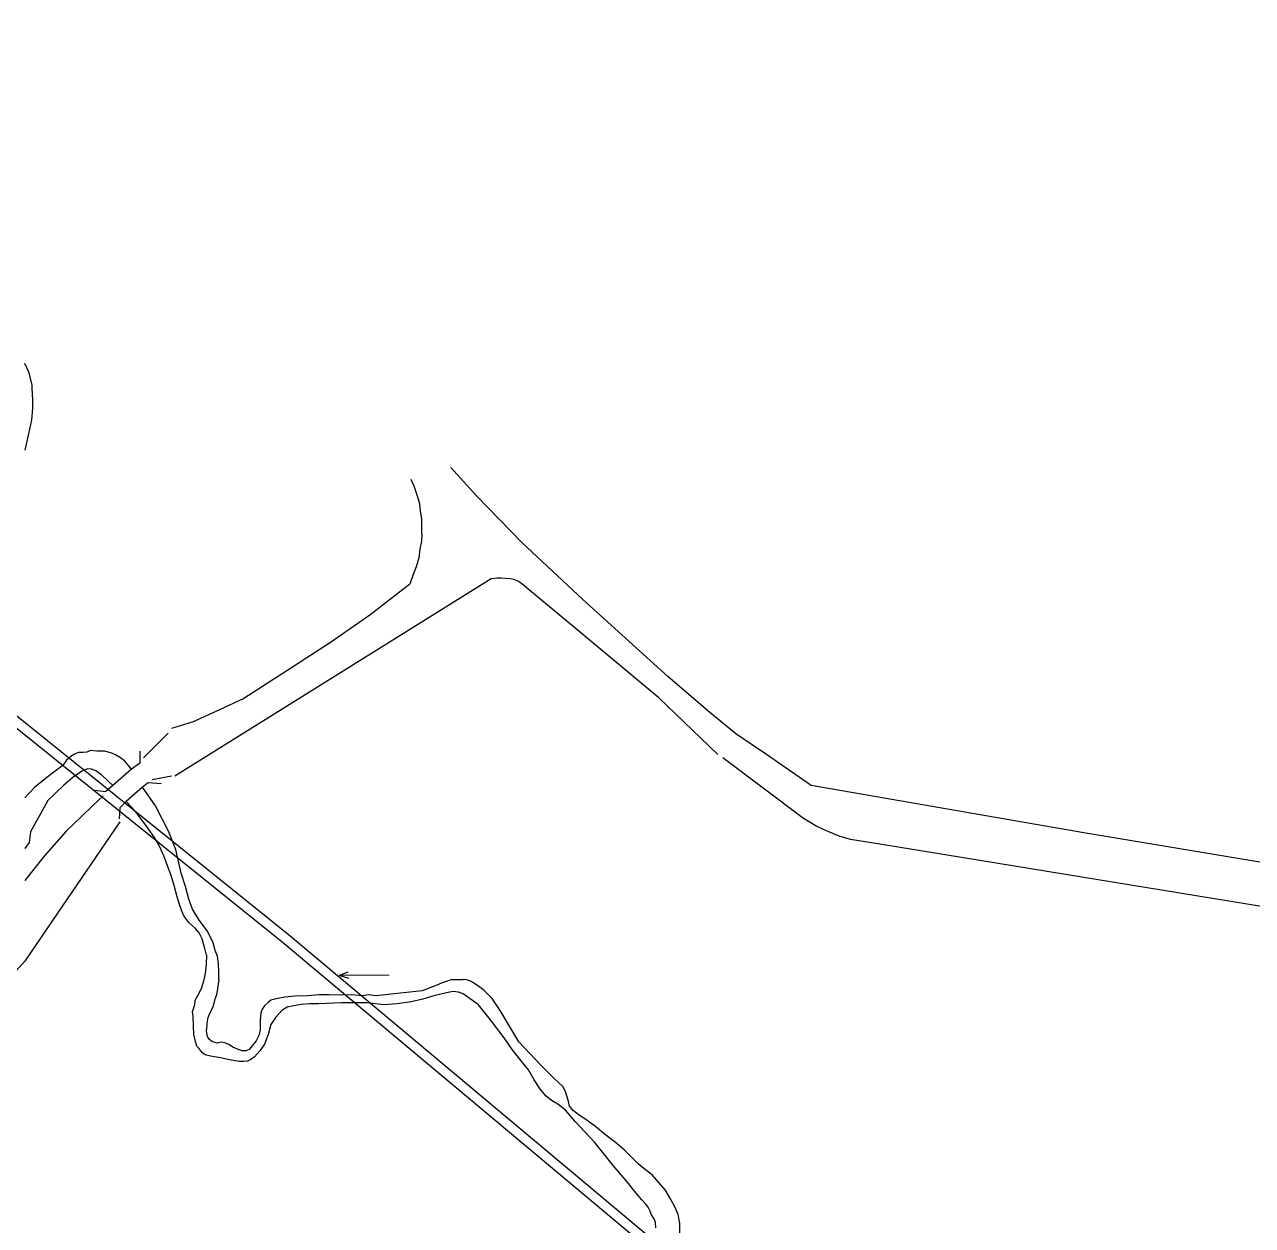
# Model space of a CAD drawing. Header units: millimetres. Extents: x 583 to 26013, y 350 to 21391.
# Drawn here: x 16591.2 to 16846.6, y 15134.1 to 15384 of the extents above; entities that cross this region are included whole.
import ezdxf

# ---------------------------------------------------------------- set-up
doc = ezdxf.new("R2010")
doc.units = ezdxf.units.MM
for name, color, linetype in [('105-QUADRAS_ESTRADAS', 80, 'Continuous'), ('110-CERCA_DE_ARAME', 10, 'Continuous'), ('115-PONTES_E_VIADUTO', 210, 'Continuous'), ('145-', 130, 'Continuous'), ('RIOS', 140, 'Continuous')]:
    doc.layers.add(name, color=color, linetype=linetype)

msp = doc.modelspace()

# ---------------------------------------------------------------- linework, layer by layer
at = {"color": 0, "linetype": 'Continuous', "lineweight": 20}
msp.add_arc((16504.12414, 15263.75176), 114.70585, 277.0061632, 319.3988577, dxfattribs=at)
at = {"layer": '105-QUADRAS_ESTRADAS', "color": 0, "linetype": 'Continuous'}
for p, q in [((16685.21551, 15285.90241), (16679.81551, 15291.80241)), ((16694.61551, 15276.20241), (16685.21551, 15285.90241)), ((16707.31551, 15264.30241), (16694.61551, 15276.20241)), ((16725.01551, 15248.30241), (16707.31551, 15264.30241)), ((16733.31551, 15241.20241), (16725.01551, 15248.30241)), ((16739.11551, 15236.40241), (16733.31551, 15241.20241)), ((16621.01551, 15236.50241), (16615.91551, 15231.40241)), ((16745.31551, 15232.20241), (16739.11551, 15236.40241)), ((16754.81551, 15225.60241), (16745.31551, 15232.20241)), ((16621.71551, 15227.60241), (16617.71551, 15226.80241)), ((16607.51551, 15223.50241), (16605.31551, 15221.40241)), ((16605.31551, 15221.40241), (16603.01551, 15219.20241)), ((16603.01551, 15219.20241), (16599.81551, 15216.10241)), ((16599.81551, 15216.10241), (16595.21551, 15210.90241)), ((16595.21551, 15210.90241), (16591.21551, 15205.90241)), ((16591.21551, 15205.90241), (16591.21551, 15205.90241))]:
    msp.add_line(p, q, dxfattribs=at)
at = {"layer": '110-CERCA_DE_ARAME', "color": 0, "linetype": 'Continuous'}
for p, q in [((16672.31551, 15287.70241), (16671.61551, 15289.30241)), ((16672.91551, 15285.80241), (16672.31551, 15287.70241)), ((16673.41551, 15284.20241), (16672.91551, 15285.80241)), ((16673.51551, 15282.70241), (16673.41551, 15284.20241)), ((16673.81551, 15281.10241), (16673.51551, 15282.70241)), ((16673.81551, 15277.90241), (16673.81551, 15281.10241)), ((16673.71551, 15276.50241), (16673.41551, 15274.80241)), ((16673.81551, 15277.90241), (16673.71551, 15276.50241)), ((16673.41551, 15274.80241), (16673.21551, 15273.00241)), ((16672.61551, 15271.10241), (16672.01551, 15269.50241)), ((16673.21551, 15273.00241), (16672.61551, 15271.10241)), ((16688.21551, 15268.60241), (16622.41551, 15227.60241)), ((16672.01551, 15269.50241), (16671.31551, 15267.50241)), ((16689.41551, 15268.80241), (16688.21551, 15268.60241)), ((16690.31551, 15268.80241), (16689.41551, 15268.80241)), ((16691.21551, 15268.70241), (16690.31551, 15268.80241)), ((16692.21551, 15268.60241), (16691.21551, 15268.70241)), ((16693.01551, 15268.50241), (16692.21551, 15268.60241)), ((16693.91551, 15268.10241), (16693.01551, 15268.50241)), ((16671.31551, 15267.50241), (16663.01551, 15261.10241)), ((16694.61551, 15267.60241), (16693.91551, 15268.10241)), ((16706.91551, 15257.40241), (16694.61551, 15267.60241)), ((16663.01551, 15261.10241), (16654.81551, 15255.40241)), ((16723.11551, 15243.90241), (16706.91551, 15257.40241)), ((16654.81551, 15255.40241), (16645.71551, 15249.50241)), ((16645.71551, 15249.50241), (16636.81551, 15243.70241)), ((16636.81551, 15243.70241), (16631.71551, 15241.40241)), ((16735.41551, 15232.10241), (16723.11551, 15243.90241)), ((16631.71551, 15241.40241), (16626.21551, 15238.90241)), ((16626.21551, 15238.90241), (16621.71551, 15237.50241)), ((16753.21551, 15218.80241), (16736.41551, 15231.40241)), ((16811.51551, 15215.80241), (16754.81551, 15225.60241)), ((16611.01551, 15218.10241), (16598.01551, 15199.10241)), ((16756.01551, 15217.10241), (16753.21551, 15218.80241)), ((16758.51551, 15216.00241), (16756.01551, 15217.10241)), ((16760.61551, 15215.10241), (16758.51551, 15216.00241)), ((16763.01551, 15214.40241), (16760.61551, 15215.10241)), ((16900.31551, 15201.00241), (16811.51551, 15215.80241)), ((16769.11551, 15213.40241), (16763.01551, 15214.40241)), ((16905.21551, 15191.20241), (16769.11551, 15213.40241)), ((16598.01551, 15199.10241), (16591.21551, 15189.10241)), ((16591.21551, 15189.10241), (16591.21551, 15189.10241))]:
    msp.add_line(p, q, dxfattribs=at)
at = {"layer": '115-PONTES_E_VIADUTO', "color": 0, "linetype": 'Continuous'}
for p, q in [((16615.11551, 15232.80241), (16615.11551, 15230.30241)), ((16615.11551, 15230.30241), (16613.41551, 15229.00241)), ((16613.41551, 15229.00241), (16609.51551, 15225.60241)), ((16609.51551, 15225.60241), (16608.01551, 15224.30241)), ((16615.71551, 15225.30241), (16612.31551, 15222.30241)), ((16616.91551, 15226.20241), (16615.71551, 15225.30241)), ((16619.61551, 15226.00241), (16616.91551, 15226.20241)), ((16608.01551, 15224.30241), (16605.71551, 15224.60241)), ((16612.31551, 15222.30241), (16611.01551, 15221.00241)), ((16611.01551, 15221.00241), (16610.81551, 15218.70241))]:
    msp.add_line(p, q, dxfattribs=at)
at = {"layer": '145-', "color": 0, "linetype": 'Continuous'}
for p, q in [((16591.21551, 15313.40241), (16591.21551, 15313.40241)), ((16592.11551, 15311.50241), (16591.21551, 15313.40241)), ((16592.71551, 15308.90241), (16592.11551, 15311.50241)), ((16592.81551, 15306.50241), (16592.71551, 15308.90241)), ((16592.81551, 15304.10241), (16592.61551, 15301.70241)), ((16592.81551, 15306.50241), (16592.81551, 15304.10241)), ((16592.61551, 15301.70241), (16592.01551, 15298.80241)), ((16592.01551, 15298.80241), (16591.21551, 15295.40241)), ((16591.21551, 15295.40241), (16591.21551, 15295.40241)), ((16602.41551, 15232.50241), (16601.41551, 15232.10241)), ((16603.31551, 15232.50241), (16602.41551, 15232.50241)), ((16604.11551, 15232.60241), (16603.31551, 15232.50241)), ((16604.91551, 15232.90241), (16604.11551, 15232.60241)), ((16606.21551, 15232.80241), (16604.91551, 15232.90241)), ((16607.81551, 15232.80241), (16606.21551, 15232.80241)), ((16609.11551, 15232.40241), (16607.81551, 15232.80241)), ((16599.91551, 15230.90241), (16599.11551, 15229.80241)), ((16600.71551, 15231.60241), (16599.91551, 15230.90241)), ((16601.41551, 15232.10241), (16600.71551, 15231.60241)), ((16610.11551, 15232.00241), (16609.11551, 15232.40241)), ((16611.11551, 15231.40241), (16610.11551, 15232.00241)), ((16612.01551, 15230.70241), (16611.11551, 15231.40241)), ((16613.41551, 15229.00241), (16612.01551, 15230.70241)), ((16597.81551, 15228.80241), (16595.51551, 15227.10241)), ((16599.11551, 15229.80241), (16597.81551, 15228.80241)), ((16602.61551, 15228.30241), (16601.21551, 15227.30241)), ((16603.51551, 15228.80241), (16602.61551, 15228.30241)), ((16604.31551, 15229.10241), (16603.51551, 15228.80241)), ((16605.11551, 15229.00241), (16604.31551, 15229.10241)), ((16606.01551, 15228.70241), (16605.11551, 15229.00241)), ((16607.21551, 15227.80241), (16606.01551, 15228.70241)), ((16609.51551, 15225.60241), (16607.21551, 15227.80241)), ((16593.21551, 15225.20241), (16591.21551, 15223.10241)), ((16595.51551, 15227.10241), (16593.21551, 15225.20241)), ((16599.31551, 15225.70241), (16597.51551, 15224.00241)), ((16601.21551, 15227.30241), (16599.31551, 15225.70241)), ((16618.41551, 15221.40241), (16615.71551, 15225.30241)), ((16591.21551, 15223.10241), (16591.21551, 15223.10241)), ((16596.01551, 15222.50241), (16593.81551, 15218.50241)), ((16597.51551, 15224.00241), (16596.01551, 15222.50241)), ((16614.21551, 15220.20241), (16612.31551, 15222.30241)), ((16616.41551, 15217.40241), (16614.21551, 15220.20241)), ((16621.11551, 15216.10241), (16618.41551, 15221.40241)), ((16593.81551, 15218.50241), (16592.41551, 15216.00241)), ((16618.21551, 15214.80241), (16616.41551, 15217.40241)), ((16592.41551, 15216.00241), (16592.11551, 15213.80241)), ((16619.31551, 15212.90241), (16618.21551, 15214.80241)), ((16622.61551, 15212.30241), (16621.11551, 15216.10241)), ((16592.11551, 15213.80241), (16591.21551, 15212.50241)), ((16591.21551, 15212.50241), (16591.21551, 15212.50241)), ((16620.11551, 15211.00241), (16619.31551, 15212.90241)), ((16623.71551, 15207.40241), (16622.61551, 15212.30241)), ((16620.91551, 15208.90241), (16620.11551, 15211.00241)), ((16621.61551, 15207.10241), (16620.91551, 15208.90241)), ((16622.31551, 15204.80241), (16621.61551, 15207.10241)), ((16624.61551, 15204.60241), (16623.71551, 15207.40241)), ((16622.91551, 15202.50241), (16622.31551, 15204.80241)), ((16625.31551, 15202.00241), (16624.61551, 15204.60241)), ((16623.41551, 15200.90241), (16622.91551, 15202.50241)), ((16626.11551, 15199.90241), (16625.31551, 15202.00241)), ((16623.81551, 15199.70241), (16623.41551, 15200.90241)), ((16624.31551, 15198.50241), (16623.81551, 15199.70241)), ((16627.51551, 15197.60241), (16626.11551, 15199.90241)), ((16625.31551, 15197.10241), (16624.31551, 15198.50241)), ((16626.71551, 15195.90241), (16625.31551, 15197.10241)), ((16629.21551, 15195.30241), (16627.51551, 15197.60241)), ((16627.51551, 15195.00241), (16626.71551, 15195.90241)), ((16628.11551, 15193.70241), (16627.51551, 15195.00241)), ((16630.41551, 15192.90241), (16629.21551, 15195.30241)), ((16628.61551, 15192.00241), (16628.11551, 15193.70241)), ((16629.01551, 15190.30241), (16628.61551, 15192.00241)), ((16630.81551, 15191.30241), (16630.41551, 15192.90241)), ((16629.01551, 15190.30241), (16628.91551, 15188.40241)), ((16631.31551, 15190.10241), (16630.81551, 15191.30241)), ((16631.51551, 15188.50241), (16631.31551, 15190.10241)), ((16628.91551, 15188.40241), (16628.71551, 15186.50241)), ((16631.61551, 15186.90241), (16631.51551, 15188.50241)), ((16631.61551, 15185.20241), (16631.61551, 15186.90241)), ((16658.41551, 15186.80241), (16656.61551, 15186.10241)), ((16628.41551, 15184.90241), (16627.91551, 15183.30241)), ((16628.71551, 15186.50241), (16628.41551, 15184.90241)), ((16631.61551, 15185.20241), (16631.31551, 15183.40241)), ((16667.01551, 15186.20241), (16656.61551, 15186.10241)), ((16658.61551, 15185.50241), (16656.61551, 15186.10241)), ((16676.91551, 15184.10241), (16673.91551, 15182.90241)), ((16678.01551, 15184.60241), (16676.91551, 15184.10241)), ((16679.11551, 15184.90241), (16678.01551, 15184.60241)), ((16680.11551, 15185.30241), (16679.11551, 15184.90241)), ((16680.11551, 15185.30241), (16682.41551, 15185.30241)), ((16683.11551, 15185.20241), (16682.41551, 15185.30241)), ((16683.91551, 15184.90241), (16683.11551, 15185.20241)), ((16684.61551, 15184.50241), (16683.91551, 15184.90241)), ((16685.61551, 15183.90241), (16684.61551, 15184.50241)), ((16627.11551, 15181.90241), (16626.61551, 15180.90241)), ((16627.91551, 15183.30241), (16627.11551, 15181.90241)), ((16631.11551, 15182.10241), (16630.71551, 15181.00241)), ((16631.31551, 15183.40241), (16631.11551, 15182.10241)), ((16644.21551, 15181.40241), (16643.21551, 15181.20241)), ((16645.31551, 15181.60241), (16644.21551, 15181.40241)), ((16647.41551, 15181.80241), (16645.31551, 15181.60241)), ((16650.01551, 15181.90241), (16647.41551, 15181.80241)), ((16652.41551, 15182.10241), (16650.01551, 15181.90241)), ((16654.51551, 15182.10241), (16652.41551, 15182.10241)), ((16657.01551, 15182.00241), (16654.51551, 15182.10241)), ((16659.21551, 15182.10241), (16657.01551, 15182.00241)), ((16661.41551, 15181.90241), (16659.21551, 15182.10241)), ((16662.81551, 15182.10241), (16661.41551, 15181.90241)), ((16664.21551, 15181.90241), (16662.81551, 15182.10241)), ((16673.91551, 15182.90241), (16664.21551, 15181.90241)), ((16676.31551, 15181.90241), (16674.01551, 15181.20241)), ((16678.91551, 15182.50241), (16676.31551, 15181.90241)), ((16680.31551, 15182.80241), (16678.91551, 15182.50241)), ((16681.41551, 15182.60241), (16680.31551, 15182.80241)), ((16682.41551, 15182.30241), (16681.41551, 15182.60241)), ((16683.41551, 15181.60241), (16682.41551, 15182.30241)), ((16685.61551, 15180.00241), (16683.41551, 15181.60241)), ((16686.81551, 15183.00241), (16685.61551, 15183.90241)), ((16688.41551, 15181.30241), (16686.81551, 15183.00241)), ((16626.51551, 15180.00241), (16626.11551, 15178.70241)), ((16626.61551, 15180.90241), (16626.51551, 15180.00241)), ((16630.31551, 15179.50241), (16629.61551, 15178.20241)), ((16630.71551, 15181.00241), (16630.31551, 15179.50241)), ((16640.61551, 15179.10241), (16640.31551, 15178.30241)), ((16641.11551, 15179.80241), (16640.61551, 15179.10241)), ((16641.81551, 15180.50241), (16641.11551, 15179.80241)), ((16642.41551, 15181.00241), (16641.81551, 15180.50241)), ((16643.21551, 15181.20241), (16642.41551, 15181.00241)), ((16645.81551, 15179.50241), (16644.71551, 15178.80241)), ((16647.21551, 15179.80241), (16645.81551, 15179.50241)), ((16648.71551, 15180.10241), (16647.21551, 15179.80241)), ((16650.41551, 15180.20241), (16648.71551, 15180.10241)), ((16652.31551, 15180.20241), (16650.41551, 15180.20241)), ((16657.11551, 15180.40241), (16652.31551, 15180.20241)), ((16662.41551, 15180.40241), (16657.11551, 15180.40241)), ((16665.81551, 15180.00241), (16662.41551, 15180.40241)), ((16668.71551, 15180.20241), (16665.81551, 15180.00241)), ((16671.61551, 15180.60241), (16668.71551, 15180.20241)), ((16674.01551, 15181.20241), (16671.61551, 15180.60241)), ((16688.11551, 15176.90241), (16685.61551, 15180.00241)), ((16690.11551, 15178.80241), (16688.41551, 15181.30241)), ((16626.21551, 15177.50241), (16626.11551, 15178.70241)), ((16626.31551, 15175.70241), (16626.21551, 15177.50241)), ((16629.21551, 15177.10241), (16629.11551, 15176.00241)), ((16629.61551, 15178.20241), (16629.21551, 15177.10241)), ((16640.31551, 15178.30241), (16640.21551, 15176.80241)), ((16640.21551, 15176.80241), (16640.21551, 15174.80241)), ((16643.41551, 15177.40241), (16642.41551, 15175.90241)), ((16644.11551, 15178.20241), (16643.41551, 15177.40241)), ((16644.71551, 15178.80241), (16644.11551, 15178.20241)), ((16690.91551, 15173.10241), (16688.11551, 15176.90241)), ((16694.01551, 15172.30241), (16690.11551, 15178.80241)), ((16626.41551, 15173.80241), (16626.31551, 15175.70241)), ((16626.71551, 15172.40241), (16626.41551, 15173.80241)), ((16629.11551, 15176.00241), (16629.01551, 15174.90241)), ((16629.11551, 15173.90241), (16629.01551, 15174.90241)), ((16629.31551, 15173.30241), (16629.11551, 15173.90241)), ((16640.21551, 15174.80241), (16639.91551, 15173.60241)), ((16641.81551, 15173.80241), (16641.11551, 15171.80241)), ((16642.41551, 15175.90241), (16641.81551, 15173.80241)), ((16627.01551, 15171.40241), (16626.71551, 15172.40241)), ((16627.41551, 15171.00241), (16627.01551, 15171.40241)), ((16629.61551, 15172.80241), (16629.31551, 15173.30241)), ((16630.11551, 15172.40241), (16629.61551, 15172.80241)), ((16631.21551, 15172.00241), (16630.11551, 15172.40241)), ((16632.21551, 15172.20241), (16631.21551, 15172.00241)), ((16633.01551, 15172.00241), (16632.21551, 15172.20241)), ((16633.81551, 15171.70241), (16633.01551, 15172.00241)), ((16634.51551, 15171.20241), (16633.81551, 15171.70241)), ((16635.61551, 15170.70241), (16634.51551, 15171.20241)), ((16638.41551, 15171.40241), (16637.91551, 15170.70241)), ((16639.31551, 15172.50241), (16638.41551, 15171.40241)), ((16639.91551, 15173.60241), (16639.31551, 15172.50241)), ((16641.11551, 15171.80241), (16640.21551, 15170.50241)), ((16692.61551, 15170.70241), (16690.91551, 15173.10241)), ((16698.61551, 15167.40241), (16694.01551, 15172.30241)), ((16627.81551, 15170.40241), (16627.41551, 15171.00241)), ((16628.21551, 15170.00241), (16627.81551, 15170.40241)), ((16628.71551, 15169.60241), (16628.21551, 15170.00241)), ((16629.81551, 15169.30241), (16628.71551, 15169.60241)), ((16631.91551, 15169.00241), (16629.81551, 15169.30241)), ((16634.11551, 15168.50241), (16631.91551, 15169.00241)), ((16636.41551, 15170.40241), (16635.61551, 15170.70241)), ((16637.21551, 15170.40241), (16636.41551, 15170.40241)), ((16637.91551, 15170.70241), (16637.21551, 15170.40241)), ((16639.01551, 15169.20241), (16638.21551, 15168.60241)), ((16640.21551, 15170.50241), (16639.01551, 15169.20241)), ((16694.21551, 15168.70241), (16692.61551, 15170.70241)), ((16696.01551, 15166.50241), (16694.21551, 15168.70241)), ((16635.81551, 15168.20241), (16634.11551, 15168.50241)), ((16636.71551, 15168.20241), (16635.81551, 15168.20241)), ((16637.51551, 15168.30241), (16636.71551, 15168.20241)), ((16638.21551, 15168.60241), (16637.51551, 15168.30241)), ((16697.21551, 15164.40241), (16696.01551, 15166.50241)), ((16701.31551, 15164.70241), (16698.61551, 15167.40241)), ((16698.51551, 15162.40241), (16697.21551, 15164.40241)), ((16703.11551, 15163.00241), (16701.31551, 15164.70241)), ((16699.61551, 15161.10241), (16698.51551, 15162.40241)), ((16700.81551, 15160.10241), (16699.61551, 15161.10241)), ((16703.61551, 15162.10241), (16703.11551, 15163.00241)), ((16704.01551, 15161.10241), (16703.61551, 15162.10241)), ((16704.31551, 15159.90241), (16704.01551, 15161.10241)), ((16702.11551, 15159.30241), (16700.81551, 15160.10241)), ((16703.71551, 15158.10241), (16702.11551, 15159.30241)), ((16704.51551, 15158.90241), (16704.31551, 15159.90241)), ((16705.31551, 15158.00241), (16704.51551, 15158.90241)), ((16705.71551, 15155.70241), (16703.71551, 15158.10241)), ((16706.31551, 15157.20241), (16705.31551, 15158.00241)), ((16707.71551, 15156.30241), (16706.31551, 15157.20241)), ((16709.91551, 15154.70241), (16707.71551, 15156.30241)), ((16709.71551, 15151.40241), (16705.71551, 15155.70241)), ((16712.11551, 15152.90241), (16709.91551, 15154.70241)), ((16713.61551, 15146.60241), (16709.71551, 15151.40241)), ((16714.01551, 15151.40241), (16712.11551, 15152.90241)), ((16715.91551, 15149.80241), (16714.01551, 15151.40241)), ((16717.41551, 15148.30241), (16715.91551, 15149.80241)), ((16718.81551, 15146.90241), (16717.41551, 15148.30241)), ((16716.51551, 15143.20241), (16713.61551, 15146.60241)), ((16720.31551, 15145.70241), (16718.81551, 15146.90241)), ((16721.71551, 15144.60241), (16720.31551, 15145.70241)), ((16718.41551, 15140.80241), (16716.51551, 15143.20241)), ((16723.11551, 15143.00241), (16721.71551, 15144.60241)), ((16719.61551, 15139.40241), (16718.41551, 15140.80241)), ((16724.41551, 15141.50241), (16723.11551, 15143.00241)), ((16725.61551, 15139.50241), (16724.41551, 15141.50241)), ((16720.41551, 15138.50241), (16719.61551, 15139.40241)), ((16720.91551, 15137.90241), (16720.41551, 15138.50241)), ((16726.51551, 15137.80241), (16725.61551, 15139.50241)), ((16721.21551, 15137.20241), (16720.91551, 15137.90241)), ((16721.61551, 15136.30241), (16721.21551, 15137.20241)), ((16722.11551, 15135.50241), (16721.61551, 15136.30241)), ((16722.41551, 15134.70241), (16722.11551, 15135.50241)), ((16727.11551, 15136.40241), (16726.51551, 15137.80241)), ((16727.51551, 15134.60241), (16727.11551, 15136.40241)), ((16722.51551, 15133.60241), (16722.41551, 15134.70241)), ((16727.51551, 15132.20241), (16727.51551, 15134.60241))]:
    msp.add_line(p, q, dxfattribs=at)
at = {"layer": 'RIOS', "lineweight": 25, "flags": 128}
for points in [[(17221.00478, 14824.47784), (17091.06094, 14824.47784), (16824.09193, 15045.48537), (16646.02702, 15194.6156), (16412.68764, 15382.35483), (16311.65204, 15544.1069), (16332.99385, 15646.16471), (16171.16001, 15758.45295), (16169.11801, 15830.82068), (16155.46907, 15904.85683), (16094.92374, 15970.13863), (15962.82284, 16019.16979), (15886.1259, 16088.99906), (15806.0911, 16100.4376), (15715.64875, 16092.8959), (15622.49442, 16111.50892), (15558.83854, 16216.27995)], [(17220.28902, 14822.47784), (17090.34052, 14822.47784), (16822.81217, 15043.94842), (16644.75796, 15193.06968), (16411.17048, 15381.00852), (16309.52981, 15543.72928), (16330.76494, 15645.27696), (16169.18932, 15757.38603), (16167.12317, 15830.60993), (16153.60755, 15903.92283), (16093.78124, 15968.42936), (15961.76322, 16017.42976), (15885.23416, 16087.10618), (15806.03197, 16098.42573), (15715.53367, 16090.87937), (15621.24124, 16109.71979), (15557.12929, 16215.24145)]]:
    msp.add_lwpolyline(points, dxfattribs=at)

doc.saveas('drawing.dxf')
